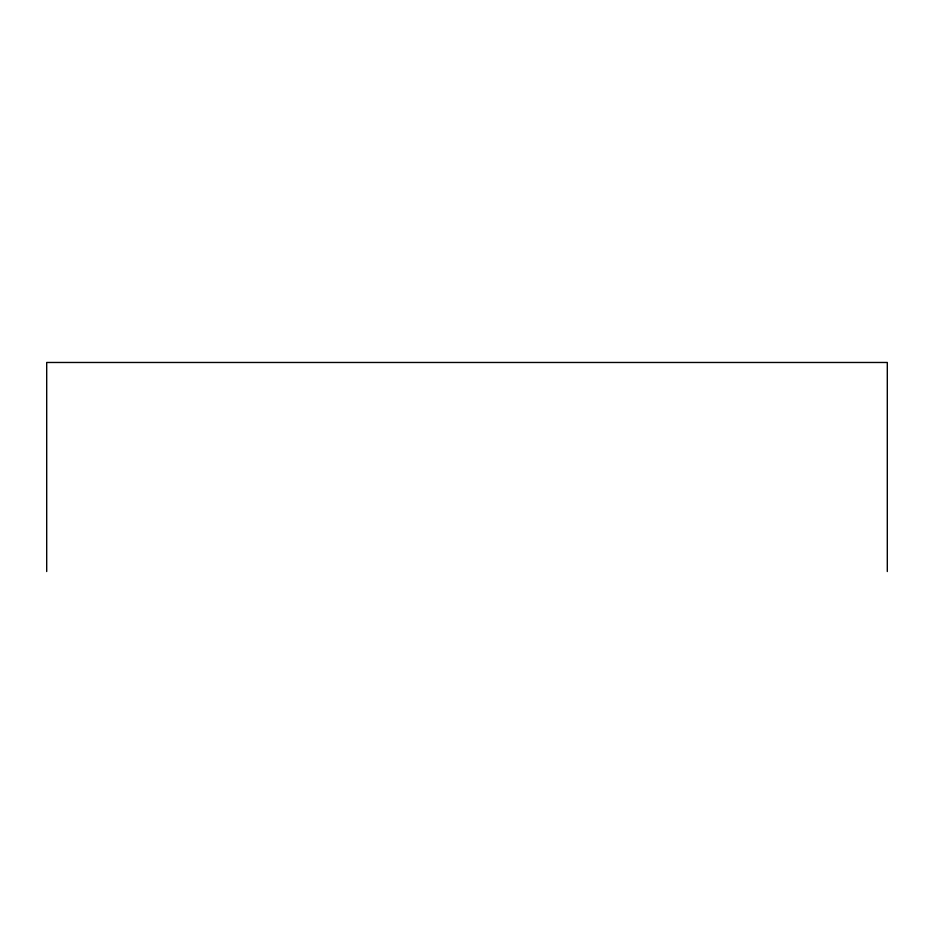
<?xml version="1.0" encoding="UTF-8"?>
<svg xmlns="http://www.w3.org/2000/svg" width="934" height="934" viewBox="0 0 934 934"><rect width="100%" height="100%" fill="white"/><g stroke="black" fill="none" stroke-linecap="round" stroke-linejoin="round"><path stroke-width="1.4" d="M887.3 571.526L887.3 362.474L46.7 362.474L46.7 571.526"/></g></svg>
